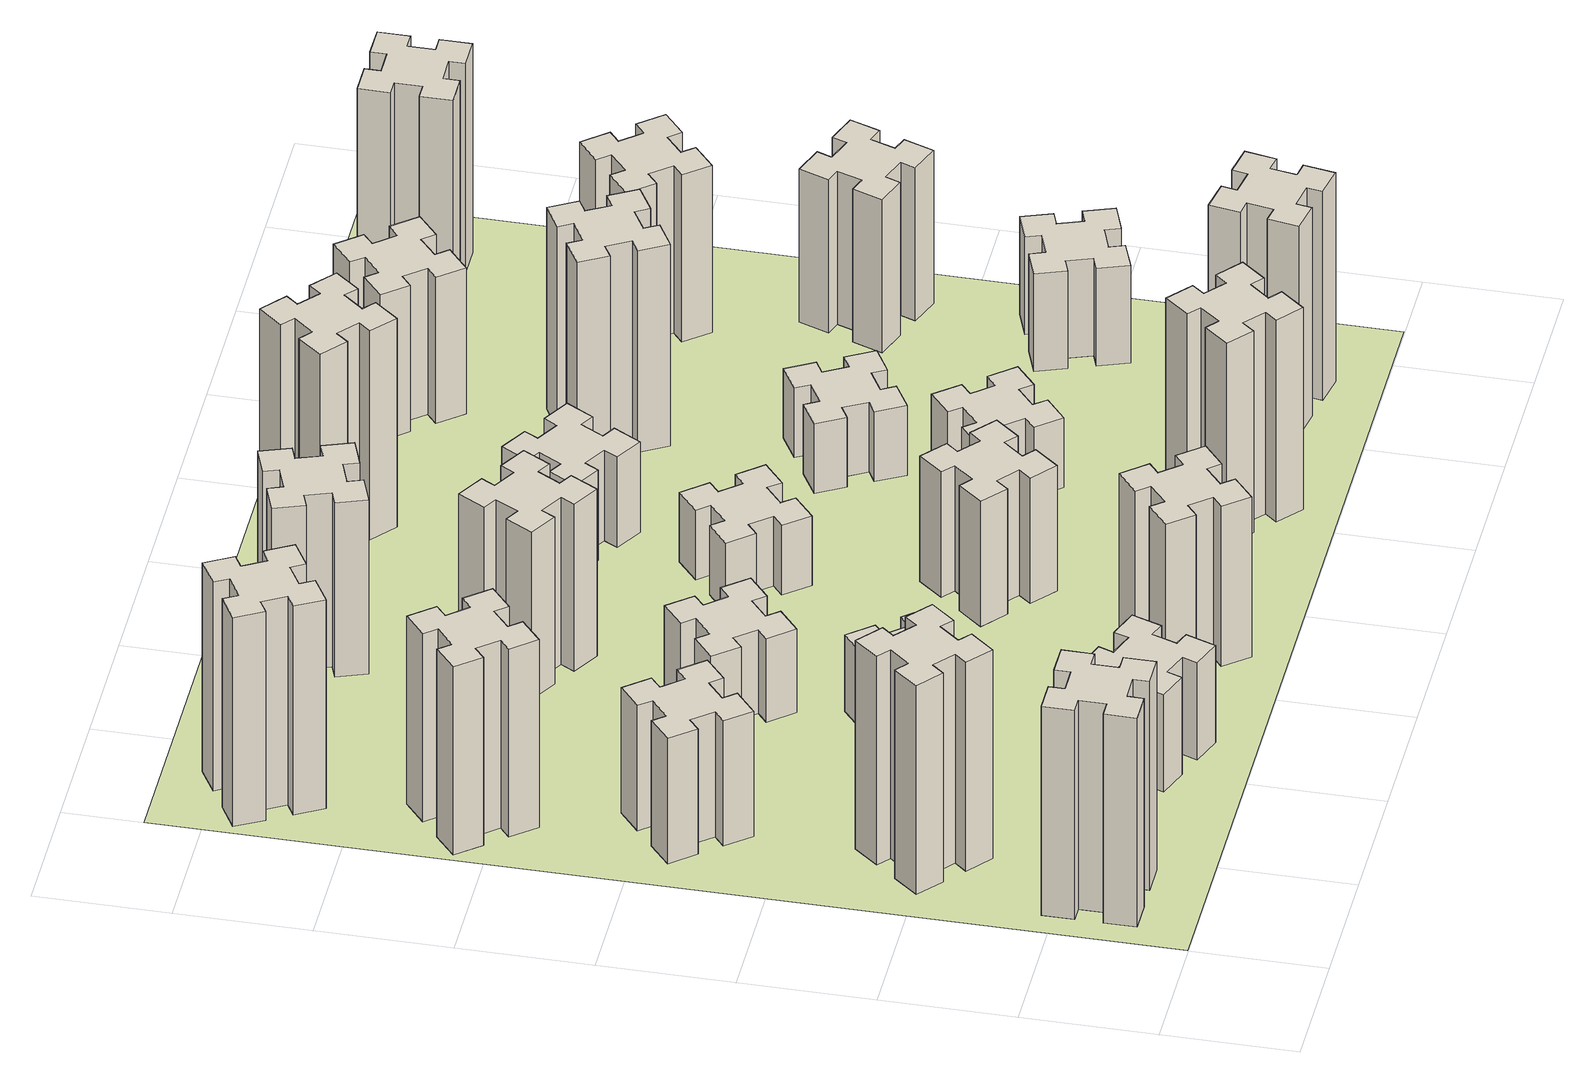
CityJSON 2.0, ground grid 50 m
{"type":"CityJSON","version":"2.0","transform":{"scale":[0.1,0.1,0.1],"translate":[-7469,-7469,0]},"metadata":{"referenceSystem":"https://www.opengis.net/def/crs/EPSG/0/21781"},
"CityObjects":{
"building1":{"type":"Building","attributes":{"class":"1000","function":"1000","usage":"1000","yearOfConstruction":2016,"roofType":"1000","measuredHeight":90,"storeysAboveGround":30,"storeysBelowGround":0},"geometry":[{"type":"Solid","lod":"1","boundaries":[[[[0,1,2,3,4,5,6,7,8,9,10,11,12,13,14,15,16,17,18,19]],[[17,16,20,21]],[[16,15,22,20]],[[15,14,23,22]],[[14,13,24,23]],[[13,12,25,24]],[[12,11,26,25]],[[11,10,27,26]],[[10,9,28,27]],[[9,8,29,28]],[[8,7,30,29]],[[7,6,31,30]],[[6,5,32,31]],[[5,4,33,32]],[[4,3,34,33]],[[3,2,35,34]],[[2,1,36,35]],[[1,0,37,36]],[[0,19,38,37]],[[19,18,39,38]],[[18,17,21,39]],[[24,25,26,27,28,29,30,31,32,33,34,35,36,37,38,39,21,20,22,23]]]]}]},
"building2":{"type":"Building","attributes":{"class":"1000","function":"1000","usage":"1000","yearOfConstruction":2016,"roofType":"1000","measuredHeight":90,"storeysAboveGround":30,"storeysBelowGround":0},"geometry":[{"type":"Solid","lod":"1","boundaries":[[[[40,41,42,43,44,45,46,47,48,49,50,51,52,53,54,55,56,57,58,59]],[[57,56,60,61]],[[56,55,62,60]],[[55,54,63,62]],[[54,53,64,63]],[[53,52,65,64]],[[52,51,66,65]],[[51,50,67,66]],[[50,49,68,67]],[[49,48,69,68]],[[48,47,70,69]],[[47,46,71,70]],[[46,45,72,71]],[[45,44,73,72]],[[44,43,74,73]],[[43,42,75,74]],[[42,41,76,75]],[[41,40,77,76]],[[40,59,78,77]],[[59,58,79,78]],[[58,57,61,79]],[[64,65,66,67,68,69,70,71,72,73,74,75,76,77,78,79,61,60,62,63]]]]}]},
"building3":{"type":"Building","attributes":{"class":"1000","function":"1000","usage":"1000","yearOfConstruction":2016,"roofType":"1000","measuredHeight":54,"storeysAboveGround":30,"storeysBelowGround":0},"geometry":[{"type":"Solid","lod":"1","boundaries":[[[[80,81,82,83,84,85,86,87,88,89,90,91,92,93,94,95,96,97,98,99]],[[97,96,100,101]],[[96,95,102,100]],[[95,94,103,102]],[[94,93,104,103]],[[93,92,105,104]],[[92,91,106,105]],[[91,90,107,106]],[[90,89,108,107]],[[89,88,109,108]],[[88,87,110,109]],[[87,86,111,110]],[[86,85,112,111]],[[85,84,113,112]],[[84,83,114,113]],[[83,82,115,114]],[[82,81,116,115]],[[81,80,117,116]],[[80,99,118,117]],[[99,98,119,118]],[[98,97,101,119]],[[104,105,106,107,108,109,110,111,112,113,114,115,116,117,118,119,101,100,102,103]]]]}]},
"building4":{"type":"Building","attributes":{"class":"1000","function":"1000","usage":"1000","yearOfConstruction":2016,"roofType":"1000","measuredHeight":81,"storeysAboveGround":30,"storeysBelowGround":0},"geometry":[{"type":"Solid","lod":"1","boundaries":[[[[120,121,122,123,124,125,126,127,128,129,130,131,132,133,134,135,136,137,138,139]],[[137,136,140,141]],[[136,135,142,140]],[[135,134,143,142]],[[134,133,144,143]],[[133,132,145,144]],[[132,131,146,145]],[[131,130,147,146]],[[130,129,148,147]],[[129,128,149,148]],[[128,127,150,149]],[[127,126,151,150]],[[126,125,152,151]],[[125,124,153,152]],[[124,123,154,153]],[[123,122,155,154]],[[122,121,156,155]],[[121,120,157,156]],[[120,139,158,157]],[[139,138,159,158]],[[138,137,141,159]],[[144,145,146,147,148,149,150,151,152,153,154,155,156,157,158,159,141,140,142,143]]]]}]},
"building5":{"type":"Building","attributes":{"class":"1000","function":"1000","usage":"1000","yearOfConstruction":2016,"roofType":"1000","measuredHeight":42,"storeysAboveGround":30,"storeysBelowGround":0},"geometry":[{"type":"Solid","lod":"1","boundaries":[[[[160,161,162,163,164,165,166,167,168,169,170,171,172,173,174,175,176,177,178,179]],[[177,176,180,181]],[[176,175,182,180]],[[175,174,183,182]],[[174,173,184,183]],[[173,172,185,184]],[[172,171,186,185]],[[171,170,187,186]],[[170,169,188,187]],[[169,168,189,188]],[[168,167,190,189]],[[167,166,191,190]],[[166,165,192,191]],[[165,164,193,192]],[[164,163,194,193]],[[163,162,195,194]],[[162,161,196,195]],[[161,160,197,196]],[[160,179,198,197]],[[179,178,199,198]],[[178,177,181,199]],[[184,185,186,187,188,189,190,191,192,193,194,195,196,197,198,199,181,180,182,183]]]]}]},
"building6":{"type":"Building","attributes":{"class":"1000","function":"1000","usage":"1000","yearOfConstruction":2016,"roofType":"1000","measuredHeight":90,"storeysAboveGround":30,"storeysBelowGround":0},"geometry":[{"type":"Solid","lod":"1","boundaries":[[[[200,201,202,203,204,205,206,207,208,209,210,211,212,213,214,215,216,217,218,219]],[[217,216,220,221]],[[216,215,222,220]],[[215,214,223,222]],[[214,213,224,223]],[[213,212,225,224]],[[212,211,226,225]],[[211,210,227,226]],[[210,209,228,227]],[[209,208,229,228]],[[208,207,230,229]],[[207,206,231,230]],[[206,205,232,231]],[[205,204,233,232]],[[204,203,234,233]],[[203,202,235,234]],[[202,201,236,235]],[[201,200,237,236]],[[200,219,238,237]],[[219,218,239,238]],[[218,217,221,239]],[[224,225,226,227,228,229,230,231,232,233,234,235,236,237,238,239,221,220,222,223]]]]}]},
"building7":{"type":"Building","attributes":{"class":"1000","function":"1000","usage":"1000","yearOfConstruction":2016,"roofType":"1000","measuredHeight":33,"storeysAboveGround":30,"storeysBelowGround":0},"geometry":[{"type":"Solid","lod":"1","boundaries":[[[[240,241,242,243,244,245,246,247,248,249,250,251,252,253,254,255,256,257,258,259]],[[257,256,260,261]],[[256,255,262,260]],[[255,254,263,262]],[[254,253,264,263]],[[253,252,265,264]],[[252,251,266,265]],[[251,250,267,266]],[[250,249,268,267]],[[249,248,269,268]],[[248,247,270,269]],[[247,246,271,270]],[[246,245,272,271]],[[245,244,273,272]],[[244,243,274,273]],[[243,242,275,274]],[[242,241,276,275]],[[241,240,277,276]],[[240,259,278,277]],[[259,258,279,278]],[[258,257,261,279]],[[264,265,266,267,268,269,270,271,272,273,274,275,276,277,278,279,261,260,262,263]]]]}]},
"building8":{"type":"Building","attributes":{"class":"1000","function":"1000","usage":"1000","yearOfConstruction":2016,"roofType":"1000","measuredHeight":36,"storeysAboveGround":30,"storeysBelowGround":0},"geometry":[{"type":"Solid","lod":"1","boundaries":[[[[280,281,282,283,284,285,286,287,288,289,290,291,292,293,294,295,296,297,298,299]],[[297,296,300,301]],[[296,295,302,300]],[[295,294,303,302]],[[294,293,304,303]],[[293,292,305,304]],[[292,291,306,305]],[[291,290,307,306]],[[290,289,308,307]],[[289,288,309,308]],[[288,287,310,309]],[[287,286,311,310]],[[286,285,312,311]],[[285,284,313,312]],[[284,283,314,313]],[[283,282,315,314]],[[282,281,316,315]],[[281,280,317,316]],[[280,299,318,317]],[[299,298,319,318]],[[298,297,301,319]],[[304,305,306,307,308,309,310,311,312,313,314,315,316,317,318,319,301,300,302,303]]]]}]},
"building9":{"type":"Building","attributes":{"class":"1000","function":"1000","usage":"1000","yearOfConstruction":2016,"roofType":"1000","measuredHeight":69,"storeysAboveGround":30,"storeysBelowGround":0},"geometry":[{"type":"Solid","lod":"1","boundaries":[[[[320,321,322,323,324,325,326,327,328,329,330,331,332,333,334,335,336,337,338,339]],[[337,336,340,341]],[[336,335,342,340]],[[335,334,343,342]],[[334,333,344,343]],[[333,332,345,344]],[[332,331,346,345]],[[331,330,347,346]],[[330,329,348,347]],[[329,328,349,348]],[[328,327,350,349]],[[327,326,351,350]],[[326,325,352,351]],[[325,324,353,352]],[[324,323,354,353]],[[323,322,355,354]],[[322,321,356,355]],[[321,320,357,356]],[[320,339,358,357]],[[339,338,359,358]],[[338,337,341,359]],[[344,345,346,347,348,349,350,351,352,353,354,355,356,357,358,359,341,340,342,343]]]]}]},
"building10":{"type":"Building","attributes":{"class":"1000","function":"1000","usage":"1000","yearOfConstruction":2016,"roofType":"1000","measuredHeight":72,"storeysAboveGround":30,"storeysBelowGround":0},"geometry":[{"type":"Solid","lod":"1","boundaries":[[[[360,361,362,363,364,365,366,367,368,369,370,371,372,373,374,375,376,377,378,379]],[[377,376,380,381]],[[376,375,382,380]],[[375,374,383,382]],[[374,373,384,383]],[[373,372,385,384]],[[372,371,386,385]],[[371,370,387,386]],[[370,369,388,387]],[[369,368,389,388]],[[368,367,390,389]],[[367,366,391,390]],[[366,365,392,391]],[[365,364,393,392]],[[364,363,394,393]],[[363,362,395,394]],[[362,361,396,395]],[[361,360,397,396]],[[360,379,398,397]],[[379,378,399,398]],[[378,377,381,399]],[[384,385,386,387,388,389,390,391,392,393,394,395,396,397,398,399,381,380,382,383]]]]}]},
"building11":{"type":"Building","attributes":{"class":"1000","function":"1000","usage":"1000","yearOfConstruction":2016,"roofType":"1000","measuredHeight":75,"storeysAboveGround":30,"storeysBelowGround":0},"geometry":[{"type":"Solid","lod":"1","boundaries":[[[[400,401,402,403,404,405,406,407,408,409,410,411,412,413,414,415,416,417,418,419]],[[417,416,420,421]],[[416,415,422,420]],[[415,414,423,422]],[[414,413,424,423]],[[413,412,425,424]],[[412,411,426,425]],[[411,410,427,426]],[[410,409,428,427]],[[409,408,429,428]],[[408,407,430,429]],[[407,406,431,430]],[[406,405,432,431]],[[405,404,433,432]],[[404,403,434,433]],[[403,402,435,434]],[[402,401,436,435]],[[401,400,437,436]],[[400,419,438,437]],[[419,418,439,438]],[[418,417,421,439]],[[424,425,426,427,428,429,430,431,432,433,434,435,436,437,438,439,421,420,422,423]]]]}]},
"building12":{"type":"Building","attributes":{"class":"1000","function":"1000","usage":"1000","yearOfConstruction":2016,"roofType":"1000","measuredHeight":54,"storeysAboveGround":30,"storeysBelowGround":0},"geometry":[{"type":"Solid","lod":"1","boundaries":[[[[440,441,442,443,444,445,446,447,448,449,450,451,452,453,454,455,456,457,458,459]],[[457,456,460,461]],[[456,455,462,460]],[[455,454,463,462]],[[454,453,464,463]],[[453,452,465,464]],[[452,451,466,465]],[[451,450,467,466]],[[450,449,468,467]],[[449,448,469,468]],[[448,447,470,469]],[[447,446,471,470]],[[446,445,472,471]],[[445,444,473,472]],[[444,443,474,473]],[[443,442,475,474]],[[442,441,476,475]],[[441,440,477,476]],[[440,459,478,477]],[[459,458,479,478]],[[458,457,461,479]],[[464,465,466,467,468,469,470,471,472,473,474,475,476,477,478,479,461,460,462,463]]]]}]},
"building13":{"type":"Building","attributes":{"class":"1000","function":"1000","usage":"1000","yearOfConstruction":2016,"roofType":"1000","measuredHeight":30,"storeysAboveGround":30,"storeysBelowGround":0},"geometry":[{"type":"Solid","lod":"1","boundaries":[[[[480,481,482,483,484,485,486,487,488,489,490,491,492,493,494,495,496,497,498,499]],[[497,496,500,501]],[[496,495,502,500]],[[495,494,503,502]],[[494,493,504,503]],[[493,492,505,504]],[[492,491,506,505]],[[491,490,507,506]],[[490,489,508,507]],[[489,488,509,508]],[[488,487,510,509]],[[487,486,511,510]],[[486,485,512,511]],[[485,484,513,512]],[[484,483,514,513]],[[483,482,515,514]],[[482,481,516,515]],[[481,480,517,516]],[[480,499,518,517]],[[499,498,519,518]],[[498,497,501,519]],[[504,505,506,507,508,509,510,511,512,513,514,515,516,517,518,519,501,500,502,503]]]]}]},
"building14":{"type":"Building","attributes":{"class":"1000","function":"1000","usage":"1000","yearOfConstruction":2016,"roofType":"1000","measuredHeight":87,"storeysAboveGround":30,"storeysBelowGround":0},"geometry":[{"type":"Solid","lod":"1","boundaries":[[[[520,521,522,523,524,525,526,527,528,529,530,531,532,533,534,535,536,537,538,539]],[[537,536,540,541]],[[536,535,542,540]],[[535,534,543,542]],[[534,533,544,543]],[[533,532,545,544]],[[532,531,546,545]],[[531,530,547,546]],[[530,529,548,547]],[[529,528,549,548]],[[528,527,550,549]],[[527,526,551,550]],[[526,525,552,551]],[[525,524,553,552]],[[524,523,554,553]],[[523,522,555,554]],[[522,521,556,555]],[[521,520,557,556]],[[520,539,558,557]],[[539,538,559,558]],[[538,537,541,559]],[[544,545,546,547,548,549,550,551,552,553,554,555,556,557,558,559,541,540,542,543]]]]}]},
"building15":{"type":"Building","attributes":{"class":"1000","function":"1000","usage":"1000","yearOfConstruction":2016,"roofType":"1000","measuredHeight":39,"storeysAboveGround":30,"storeysBelowGround":0},"geometry":[{"type":"Solid","lod":"1","boundaries":[[[[560,561,562,563,564,565,566,567,568,569,570,571,572,573,574,575,576,577,578,579]],[[577,576,580,581]],[[576,575,582,580]],[[575,574,583,582]],[[574,573,584,583]],[[573,572,585,584]],[[572,571,586,585]],[[571,570,587,586]],[[570,569,588,587]],[[569,568,589,588]],[[568,567,590,589]],[[567,566,591,590]],[[566,565,592,591]],[[565,564,593,592]],[[564,563,594,593]],[[563,562,595,594]],[[562,561,596,595]],[[561,560,597,596]],[[560,579,598,597]],[[579,578,599,598]],[[578,577,581,599]],[[584,585,586,587,588,589,590,591,592,593,594,595,596,597,598,599,581,580,582,583]]]]}]},
"building16":{"type":"Building","attributes":{"class":"1000","function":"1000","usage":"1000","yearOfConstruction":2016,"roofType":"1000","measuredHeight":90,"storeysAboveGround":30,"storeysBelowGround":0},"geometry":[{"type":"Solid","lod":"1","boundaries":[[[[600,601,602,603,604,605,606,607,608,609,610,611,612,613,614,615,616,617,618,619]],[[617,616,620,621]],[[616,615,622,620]],[[615,614,623,622]],[[614,613,624,623]],[[613,612,625,624]],[[612,611,626,625]],[[611,610,627,626]],[[610,609,628,627]],[[609,608,629,628]],[[608,607,630,629]],[[607,606,631,630]],[[606,605,632,631]],[[605,604,633,632]],[[604,603,634,633]],[[603,602,635,634]],[[602,601,636,635]],[[601,600,637,636]],[[600,619,638,637]],[[619,618,639,638]],[[618,617,621,639]],[[624,625,626,627,628,629,630,631,632,633,634,635,636,637,638,639,621,620,622,623]]]]}]},
"building17":{"type":"Building","attributes":{"class":"1000","function":"1000","usage":"1000","yearOfConstruction":2016,"roofType":"1000","measuredHeight":30,"storeysAboveGround":30,"storeysBelowGround":0},"geometry":[{"type":"Solid","lod":"1","boundaries":[[[[640,641,642,643,644,645,646,647,648,649,650,651,652,653,654,655,656,657,658,659]],[[657,656,660,661]],[[656,655,662,660]],[[655,654,663,662]],[[654,653,664,663]],[[653,652,665,664]],[[652,651,666,665]],[[651,650,667,666]],[[650,649,668,667]],[[649,648,669,668]],[[648,647,670,669]],[[647,646,671,670]],[[646,645,672,671]],[[645,644,673,672]],[[644,643,674,673]],[[643,642,675,674]],[[642,641,676,675]],[[641,640,677,676]],[[640,659,678,677]],[[659,658,679,678]],[[658,657,661,679]],[[664,665,666,667,668,669,670,671,672,673,674,675,676,677,678,679,661,660,662,663]]]]}]},
"building18":{"type":"Building","attributes":{"class":"1000","function":"1000","usage":"1000","yearOfConstruction":2016,"roofType":"1000","measuredHeight":30,"storeysAboveGround":30,"storeysBelowGround":0},"geometry":[{"type":"Solid","lod":"1","boundaries":[[[[680,681,682,683,684,685,686,687,688,689,690,691,692,693,694,695,696,697,698,699]],[[697,696,700,701]],[[696,695,702,700]],[[695,694,703,702]],[[694,693,704,703]],[[693,692,705,704]],[[692,691,706,705]],[[691,690,707,706]],[[690,689,708,707]],[[689,688,709,708]],[[688,687,710,709]],[[687,686,711,710]],[[686,685,712,711]],[[685,684,713,712]],[[684,683,714,713]],[[683,682,715,714]],[[682,681,716,715]],[[681,680,717,716]],[[680,699,718,717]],[[699,698,719,718]],[[698,697,701,719]],[[704,705,706,707,708,709,710,711,712,713,714,715,716,717,718,719,701,700,702,703]]]]}]},
"building19":{"type":"Building","attributes":{"class":"1000","function":"1000","usage":"1000","yearOfConstruction":2016,"roofType":"1000","measuredHeight":90,"storeysAboveGround":30,"storeysBelowGround":0},"geometry":[{"type":"Solid","lod":"1","boundaries":[[[[720,721,722,723,724,725,726,727,728,729,730,731,732,733,734,735,736,737,738,739]],[[737,736,740,741]],[[736,735,742,740]],[[735,734,743,742]],[[734,733,744,743]],[[733,732,745,744]],[[732,731,746,745]],[[731,730,747,746]],[[730,729,748,747]],[[729,728,749,748]],[[728,727,750,749]],[[727,726,751,750]],[[726,725,752,751]],[[725,724,753,752]],[[724,723,754,753]],[[723,722,755,754]],[[722,721,756,755]],[[721,720,757,756]],[[720,739,758,757]],[[739,738,759,758]],[[738,737,741,759]],[[744,745,746,747,748,749,750,751,752,753,754,755,756,757,758,759,741,740,742,743]]]]}]},
"building20":{"type":"Building","attributes":{"class":"1000","function":"1000","usage":"1000","yearOfConstruction":2016,"roofType":"1000","measuredHeight":87,"storeysAboveGround":30,"storeysBelowGround":0},"geometry":[{"type":"Solid","lod":"1","boundaries":[[[[760,761,762,763,764,765,766,767,768,769,770,771,772,773,774,775,776,777,778,779]],[[777,776,780,781]],[[776,775,782,780]],[[775,774,783,782]],[[774,773,784,783]],[[773,772,785,784]],[[772,771,786,785]],[[771,770,787,786]],[[770,769,788,787]],[[769,768,789,788]],[[768,767,790,789]],[[767,766,791,790]],[[766,765,792,791]],[[765,764,793,792]],[[764,763,794,793]],[[763,762,795,794]],[[762,761,796,795]],[[761,760,797,796]],[[760,779,798,797]],[[779,778,799,798]],[[778,777,781,799]],[[784,785,786,787,788,789,790,791,792,793,794,795,796,797,798,799,781,780,782,783]]]]}]},
"building21":{"type":"Building","attributes":{"class":"1000","function":"1000","usage":"1000","yearOfConstruction":2016,"roofType":"1000","measuredHeight":63,"storeysAboveGround":30,"storeysBelowGround":0},"geometry":[{"type":"Solid","lod":"1","boundaries":[[[[800,801,802,803,804,805,806,807,808,809,810,811,812,813,814,815,816,817,818,819]],[[817,816,820,821]],[[816,815,822,820]],[[815,814,823,822]],[[814,813,824,823]],[[813,812,825,824]],[[812,811,826,825]],[[811,810,827,826]],[[810,809,828,827]],[[809,808,829,828]],[[808,807,830,829]],[[807,806,831,830]],[[806,805,832,831]],[[805,804,833,832]],[[804,803,834,833]],[[803,802,835,834]],[[802,801,836,835]],[[801,800,837,836]],[[800,819,838,837]],[[819,818,839,838]],[[818,817,821,839]],[[824,825,826,827,828,829,830,831,832,833,834,835,836,837,838,839,821,820,822,823]]]]}]},
"building22":{"type":"Building","attributes":{"class":"1000","function":"1000","usage":"1000","yearOfConstruction":2016,"roofType":"1000","measuredHeight":42,"storeysAboveGround":30,"storeysBelowGround":0},"geometry":[{"type":"Solid","lod":"1","boundaries":[[[[840,841,842,843,844,845,846,847,848,849,850,851,852,853,854,855,856,857,858,859]],[[857,856,860,861]],[[856,855,862,860]],[[855,854,863,862]],[[854,853,864,863]],[[853,852,865,864]],[[852,851,866,865]],[[851,850,867,866]],[[850,849,868,867]],[[849,848,869,868]],[[848,847,870,869]],[[847,846,871,870]],[[846,845,872,871]],[[845,844,873,872]],[[844,843,874,873]],[[843,842,875,874]],[[842,841,876,875]],[[841,840,877,876]],[[840,859,878,877]],[[859,858,879,878]],[[858,857,861,879]],[[864,865,866,867,868,869,870,871,872,873,874,875,876,877,878,879,861,860,862,863]]]]}]},
"building23":{"type":"Building","attributes":{"class":"1000","function":"1000","usage":"1000","yearOfConstruction":2016,"roofType":"1000","measuredHeight":66,"storeysAboveGround":30,"storeysBelowGround":0},"geometry":[{"type":"Solid","lod":"1","boundaries":[[[[880,881,882,883,884,885,886,887,888,889,890,891,892,893,894,895,896,897,898,899]],[[897,896,900,901]],[[896,895,902,900]],[[895,894,903,902]],[[894,893,904,903]],[[893,892,905,904]],[[892,891,906,905]],[[891,890,907,906]],[[890,889,908,907]],[[889,888,909,908]],[[888,887,910,909]],[[887,886,911,910]],[[886,885,912,911]],[[885,884,913,912]],[[884,883,914,913]],[[883,882,915,914]],[[882,881,916,915]],[[881,880,917,916]],[[880,899,918,917]],[[899,898,919,918]],[[898,897,901,919]],[[904,905,906,907,908,909,910,911,912,913,914,915,916,917,918,919,901,900,902,903]]]]}]},
"building24":{"type":"Building","attributes":{"class":"1000","function":"1000","usage":"1000","yearOfConstruction":2016,"roofType":"1000","measuredHeight":72,"storeysAboveGround":30,"storeysBelowGround":0},"geometry":[{"type":"Solid","lod":"1","boundaries":[[[[920,921,922,923,924,925,926,927,928,929,930,931,932,933,934,935,936,937,938,939]],[[937,936,940,941]],[[936,935,942,940]],[[935,934,943,942]],[[934,933,944,943]],[[933,932,945,944]],[[932,931,946,945]],[[931,930,947,946]],[[930,929,948,947]],[[929,928,949,948]],[[928,927,950,949]],[[927,926,951,950]],[[926,925,952,951]],[[925,924,953,952]],[[924,923,954,953]],[[923,922,955,954]],[[922,921,956,955]],[[921,920,957,956]],[[920,939,958,957]],[[939,938,959,958]],[[938,937,941,959]],[[944,945,946,947,948,949,950,951,952,953,954,955,956,957,958,959,941,940,942,943]]]]}]},
"building25":{"type":"Building","attributes":{"class":"1000","function":"1000","usage":"1000","yearOfConstruction":2016,"roofType":"1000","measuredHeight":90,"storeysAboveGround":30,"storeysBelowGround":0},"geometry":[{"type":"Solid","lod":"1","boundaries":[[[[960,961,962,963,964,965,966,967,968,969,970,971,972,973,974,975,976,977,978,979]],[[977,976,980,981]],[[976,975,982,980]],[[975,974,983,982]],[[974,973,984,983]],[[973,972,985,984]],[[972,971,986,985]],[[971,970,987,986]],[[970,969,988,987]],[[969,968,989,988]],[[968,967,990,989]],[[967,966,991,990]],[[966,965,992,991]],[[965,964,993,992]],[[964,963,994,993]],[[963,962,995,994]],[[962,961,996,995]],[[961,960,997,996]],[[960,979,998,997]],[[979,978,999,998]],[[978,977,981,999]],[[984,985,986,987,988,989,990,991,992,993,994,995,996,997,998,999,981,980,982,983]]]]}]},
"landuse1":{"type":"LandUse","attributes":{"name":"plot1","function":"1010"},"geometry":[{"type":"MultiSurface","lod":"1","boundaries":[[[1000,1001,1002,1003]]]}]}
},
"vertices":[
[165,425,0],[165,325,0],[105,325,0],[105,205,0],[225,205,0],[225,265,0],[325,265,0],[325,205,0],[445,205,0],[445,325,0],[385,325,0],[385,425,0],[445,425,0],[445,545,0],[325,545,0],[325,485,0],[225,485,0],[225,545,0],[105,545,0],[105,425,0],[225,485,900],[225,545,900],[325,485,900],[325,545,900],[445,545,900],[445,425,900],[385,425,900],[385,325,900],[445,325,900],[445,205,900],[325,205,900],[325,265,900],[225,265,900],[225,205,900],[105,205,900],[105,325,900],[165,325,900],[165,425,900],[105,425,900],[105,545,900],
[484,1067,0],[408,1132,0],[446,1178,0],[354,1255,0],[277,1163,0],[323,1124,0],[259,1048,0],[213,1086,0],[136,994,0],[228,917,0],[266,963,0],[343,899,0],[304,853,0],[396,776,0],[473,868,0],[427,906,0],[492,983,0],[538,944,0],[615,1036,0],[523,1113,0],[492,983,900],[538,944,900],[427,906,900],[473,868,900],[396,776,900],[304,853,900],[343,899,900],[266,963,900],[228,917,900],[136,994,900],[213,1086,900],[259,1048,900],[323,1124,900],[277,1163,900],[354,1255,900],[446,1178,900],[408,1132,900],[484,1067,900],[523,1113,900],[615,1036,900],
[492,1888,0],[427,1964,0],[473,2003,0],[396,2095,0],[304,2018,0],[343,1972,0],[266,1907,0],[228,1953,0],[136,1876,0],[213,1784,0],[259,1823,0],[323,1746,0],[277,1708,0],[354,1616,0],[446,1693,0],[408,1739,0],[484,1803,0],[523,1757,0],[615,1834,0],[538,1926,0],[484,1803,540],[523,1757,540],[408,1739,540],[446,1693,540],[354,1616,540],[277,1708,540],[323,1746,540],[259,1823,540],[213,1784,540],[136,1876,540],[228,1953,540],[266,1907,540],[343,1972,540],[304,2018,540],[396,2095,540],[473,2003,540],[427,1964,540],[492,1888,540],[538,1926,540],[615,1834,540],
[243,2712,0],[166,2647,0],[128,2693,0],[36,2616,0],[113,2524,0],[159,2563,0],[223,2486,0],[177,2448,0],[254,2356,0],[346,2433,0],[308,2479,0],[384,2543,0],[423,2497,0],[515,2574,0],[438,2666,0],[392,2628,0],[327,2704,0],[373,2743,0],[296,2835,0],[204,2758,0],[327,2704,810],[373,2743,810],[392,2628,810],[438,2666,810],[515,2574,810],[423,2497,810],[384,2543,810],[308,2479,810],[346,2433,810],[254,2356,810],[177,2448,810],[223,2486,810],[159,2563,810],[113,2524,810],[36,2616,810],[128,2693,810],[166,2647,810],[243,2712,810],[204,2758,810],[296,2835,810],
[1029,460,0],[995,366,0],[939,387,0],[897,274,0],[1010,233,0],[1031,289,0],[1125,255,0],[1104,199,0],[1217,157,0],[1258,270,0],[1202,291,0],[1236,385,0],[1292,364,0],[1333,477,0],[1220,518,0],[1200,462,0],[1106,496,0],[1127,552,0],[1014,593,0],[973,480,0],[1106,496,420],[1127,552,420],[1200,462,420],[1220,518,420],[1333,477,420],[1292,364,420],[1236,385,420],[1202,291,420],[1258,270,420],[1217,157,420],[1104,199,420],[1125,255,420],[1031,289,420],[1010,233,420],[897,274,420],[939,387,420],[995,366,420],[1029,460,420],[973,480,420],[1014,593,420],
[155,3324,0],[205,3237,0],[153,3207,0],[213,3103,0],[317,3163,0],[287,3215,0],[374,3265,0],[404,3213,0],[508,3273,0],[448,3377,0],[396,3347,0],[346,3434,0],[398,3464,0],[338,3568,0],[234,3508,0],[264,3456,0],[177,3406,0],[147,3458,0],[43,3398,0],[103,3294,0],[177,3406,900],[147,3458,900],[264,3456,900],[234,3508,900],[338,3568,900],[398,3464,900],[346,3434,900],[396,3347,900],[448,3377,900],[508,3273,900],[404,3213,900],[374,3265,900],[287,3215,900],[317,3163,900],[213,3103,900],[153,3207,900],[205,3237,900],[155,3324,900],[103,3294,900],[43,3398,900],
[1083,1332,0],[1006,1267,0],[968,1313,0],[876,1236,0],[953,1144,0],[999,1183,0],[1063,1106,0],[1017,1068,0],[1094,976,0],[1186,1053,0],[1148,1099,0],[1224,1163,0],[1263,1117,0],[1355,1194,0],[1278,1286,0],[1232,1248,0],[1167,1324,0],[1213,1363,0],[1136,1455,0],[1044,1378,0],[1167,1324,330],[1213,1363,330],[1232,1248,330],[1278,1286,330],[1355,1194,330],[1263,1117,330],[1224,1163,330],[1148,1099,330],[1186,1053,330],[1094,976,330],[1017,1068,330],[1063,1106,330],[999,1183,330],[953,1144,330],[876,1236,330],[968,1313,330],[1006,1267,330],[1083,1332,330],[1044,1378,330],[1136,1455,330],
[1083,1972,0],[1006,1907,0],[968,1953,0],[876,1876,0],[953,1784,0],[999,1823,0],[1063,1746,0],[1017,1708,0],[1094,1616,0],[1186,1693,0],[1148,1739,0],[1224,1803,0],[1263,1757,0],[1355,1834,0],[1278,1926,0],[1232,1888,0],[1167,1964,0],[1213,2003,0],[1136,2095,0],[1044,2018,0],[1167,1964,360],[1213,2003,360],[1232,1888,360],[1278,1926,360],[1355,1834,360],[1263,1757,360],[1224,1803,360],[1148,1739,360],[1186,1693,360],[1094,1616,360],[1017,1708,360],[1063,1746,360],[999,1823,360],[953,1784,360],[876,1876,360],[968,1953,360],[1006,1907,360],[1083,1972,360],[1044,2018,360],[1136,2095,360],
[1639,343,0],[1703,266,0],[1657,228,0],[1734,136,0],[1826,213,0],[1788,259,0],[1864,323,0],[1903,277,0],[1995,354,0],[1918,446,0],[1872,408,0],[1807,484,0],[1853,523,0],[1776,615,0],[1684,538,0],[1723,492,0],[1646,427,0],[1608,473,0],[1516,396,0],[1593,304,0],[1646,427,690],[1608,473,690],[1723,492,690],[1684,538,690],[1776,615,690],[1853,523,690],[1807,484,690],[1872,408,690],[1918,446,690],[1995,354,690],[1903,277,690],[1864,323,690],[1788,259,690],[1826,213,690],[1734,136,690],[1657,228,690],[1703,266,690],[1639,343,690],[1593,304,690],[1516,396,690],
[1314,2666,0],[1227,2716,0],[1257,2768,0],[1153,2828,0],[1093,2724,0],[1145,2694,0],[1095,2607,0],[1043,2637,0],[983,2533,0],[1087,2473,0],[1117,2525,0],[1204,2475,0],[1174,2423,0],[1278,2363,0],[1338,2467,0],[1286,2497,0],[1336,2584,0],[1388,2554,0],[1448,2658,0],[1344,2718,0],[1336,2584,720],[1388,2554,720],[1286,2497,720],[1338,2467,720],[1278,2363,720],[1174,2423,720],[1204,2475,720],[1117,2525,720],[1087,2473,720],[983,2533,720],[1043,2637,720],[1095,2607,720],[1145,2694,720],[1093,2724,720],[1153,2828,720],[1257,2768,720],[1227,2716,720],[1314,2666,720],[1344,2718,720],[1448,2658,720],
[1125,3456,0],[1031,3422,0],[1010,3478,0],[897,3437,0],[939,3324,0],[995,3345,0],[1029,3251,0],[973,3230,0],[1014,3117,0],[1127,3159,0],[1106,3215,0],[1200,3249,0],[1220,3193,0],[1333,3234,0],[1292,3347,0],[1236,3326,0],[1202,3420,0],[1258,3440,0],[1217,3553,0],[1104,3512,0],[1202,3420,750],[1258,3440,750],[1236,3326,750],[1292,3347,750],[1333,3234,750],[1220,3193,750],[1200,3249,750],[1106,3215,750],[1127,3159,750],[1014,3117,750],[973,3230,750],[1029,3251,750],[995,3345,750],[939,3324,750],[897,3437,750],[1010,3478,750],[1031,3422,750],[1125,3456,750],[1104,3512,750],[1217,3553,750],
[1846,1063,0],[1923,999,0],[1884,953,0],[1976,876,0],[2053,968,0],[2007,1006,0],[2072,1083,0],[2118,1044,0],[2195,1136,0],[2103,1213,0],[2064,1167,0],[1988,1232,0],[2026,1278,0],[1934,1355,0],[1857,1263,0],[1903,1224,0],[1839,1148,0],[1793,1186,0],[1716,1094,0],[1808,1017,0],[1839,1148,540],[1793,1186,540],[1903,1224,540],[1857,1263,540],[1934,1355,540],[2026,1278,540],[1988,1232,540],[2064,1167,540],[2103,1213,540],[2195,1136,540],[2118,1044,540],[2072,1083,540],[2007,1006,540],[2053,968,540],[1976,876,540],[1884,953,540],[1923,999,540],[1846,1063,540],[1808,1017,540],[1716,1094,540],
[1972,1988,0],[1907,2064,0],[1953,2103,0],[1876,2195,0],[1784,2118,0],[1823,2072,0],[1746,2007,0],[1708,2053,0],[1616,1976,0],[1693,1884,0],[1739,1923,0],[1803,1846,0],[1757,1808,0],[1834,1716,0],[1926,1793,0],[1888,1839,0],[1964,1903,0],[2003,1857,0],[2095,1934,0],[2018,2026,0],[1964,1903,300],[2003,1857,300],[1888,1839,300],[1926,1793,300],[1834,1716,300],[1757,1808,300],[1803,1846,300],[1739,1923,300],[1693,1884,300],[1616,1976,300],[1708,2053,300],[1746,2007,300],[1823,2072,300],[1784,2118,300],[1876,2195,300],[1953,2103,300],[1907,2064,300],[1972,1988,300],[2018,2026,300],[2095,1934,300],
[2486,323,0],[2563,259,0],[2524,213,0],[2616,136,0],[2693,228,0],[2647,266,0],[2712,343,0],[2758,304,0],[2835,396,0],[2743,473,0],[2704,427,0],[2628,492,0],[2666,538,0],[2574,615,0],[2497,523,0],[2543,484,0],[2479,408,0],[2433,446,0],[2356,354,0],[2448,277,0],[2479,408,870],[2433,446,870],[2543,484,870],[2497,523,870],[2574,615,870],[2666,538,870],[2628,492,870],[2704,427,870],[2743,473,870],[2835,396,870],[2758,304,870],[2712,343,870],[2647,266,870],[2693,228,870],[2616,136,870],[2524,213,870],[2563,259,870],[2486,323,870],[2448,277,870],[2356,354,870],
[2026,2497,0],[2076,2584,0],[2128,2554,0],[2188,2658,0],[2084,2718,0],[2054,2666,0],[1967,2716,0],[1997,2768,0],[1893,2828,0],[1833,2724,0],[1885,2694,0],[1835,2607,0],[1783,2637,0],[1723,2533,0],[1827,2473,0],[1857,2525,0],[1944,2475,0],[1914,2423,0],[2018,2363,0],[2078,2467,0],[1944,2475,390],[1914,2423,390],[1857,2525,390],[1827,2473,390],[1723,2533,390],[1783,2637,390],[1835,2607,390],[1885,2694,390],[1833,2724,390],[1893,2828,390],[1997,2768,390],[1967,2716,390],[2054,2666,390],[2084,2718,390],[2188,2658,390],[2128,2554,390],[2076,2584,390],[2026,2497,390],[2078,2467,390],[2018,2363,390],
[1746,3383,0],[1823,3319,0],[1784,3273,0],[1876,3196,0],[1953,3288,0],[1907,3326,0],[1972,3403,0],[2018,3364,0],[2095,3456,0],[2003,3533,0],[1964,3487,0],[1888,3552,0],[1926,3598,0],[1834,3675,0],[1757,3583,0],[1803,3544,0],[1739,3468,0],[1693,3506,0],[1616,3414,0],[1708,3337,0],[1739,3468,900],[1693,3506,900],[1803,3544,900],[1757,3583,900],[1834,3675,900],[1926,3598,900],[1888,3552,900],[1964,3487,900],[2003,3533,900],[2095,3456,900],[2018,3364,900],[1972,3403,900],[1907,3326,900],[1953,3288,900],[1876,3196,900],[1784,3273,900],[1823,3319,900],[1746,3383,900],[1708,3337,900],[1616,3414,900],
[2628,1099,0],[2704,1163,0],[2743,1117,0],[2835,1194,0],[2758,1286,0],[2712,1248,0],[2647,1324,0],[2693,1363,0],[2616,1455,0],[2524,1378,0],[2563,1332,0],[2486,1267,0],[2448,1313,0],[2356,1236,0],[2433,1144,0],[2479,1183,0],[2543,1106,0],[2497,1068,0],[2574,976,0],[2666,1053,0],[2543,1106,300],[2497,1068,300],[2479,1183,300],[2433,1144,300],[2356,1236,300],[2448,1313,300],[2486,1267,300],[2563,1332,300],[2524,1378,300],[2616,1455,300],[2693,1363,300],[2647,1324,300],[2712,1248,300],[2758,1286,300],[2835,1194,300],[2743,1117,300],[2704,1163,300],[2628,1099,300],[2666,1053,300],[2574,976,300],
[2475,1744,0],[2525,1657,0],[2473,1627,0],[2533,1523,0],[2637,1583,0],[2607,1635,0],[2694,1685,0],[2724,1633,0],[2828,1693,0],[2768,1797,0],[2716,1767,0],[2666,1854,0],[2718,1884,0],[2658,1988,0],[2554,1928,0],[2584,1876,0],[2497,1826,0],[2467,1878,0],[2363,1818,0],[2423,1714,0],[2497,1826,300],[2467,1878,300],[2584,1876,300],[2554,1928,300],[2658,1988,300],[2718,1884,300],[2666,1854,300],[2716,1767,300],[2768,1797,300],[2828,1693,300],[2724,1633,300],[2694,1685,300],[2607,1635,300],[2637,1583,300],[2533,1523,300],[2473,1627,300],[2525,1657,300],[2475,1744,300],[2423,1714,300],[2363,1818,300],
[3304,475,0],[3205,492,0],[3216,551,0],[3097,572,0],[3077,454,0],[3136,444,0],[3118,345,0],[3059,356,0],[3038,237,0],[3157,217,0],[3167,276,0],[3265,258,0],[3255,199,0],[3373,178,0],[3394,297,0],[3335,307,0],[3352,405,0],[3411,395,0],[3432,513,0],[3314,534,0],[3352,405,900],[3411,395,900],[3335,307,900],[3394,297,900],[3373,178,900],[3255,199,900],[3265,258,900],[3167,276,900],[3157,217,900],[3038,237,900],[3059,356,900],[3118,345,900],[3136,444,900],[3077,454,900],[3097,572,900],[3216,551,900],[3205,492,900],[3304,475,900],[3314,534,900],[3432,513,900],
[2475,2584,0],[2525,2497,0],[2473,2467,0],[2533,2363,0],[2637,2423,0],[2607,2475,0],[2694,2525,0],[2724,2473,0],[2828,2533,0],[2768,2637,0],[2716,2607,0],[2666,2694,0],[2718,2724,0],[2658,2828,0],[2554,2768,0],[2584,2716,0],[2497,2666,0],[2467,2718,0],[2363,2658,0],[2423,2554,0],[2497,2666,870],[2467,2718,870],[2584,2716,870],[2554,2768,870],[2658,2828,870],[2718,2724,870],[2666,2694,870],[2716,2607,870],[2768,2637,870],[2828,2533,870],[2724,2473,870],[2694,2525,870],[2607,2475,870],[2637,2423,870],[2533,2363,870],[2473,2467,870],[2525,2497,870],[2475,2584,870],[2423,2554,870],[2363,2658,870],
[2712,3368,0],[2647,3444,0],[2693,3483,0],[2616,3575,0],[2524,3498,0],[2563,3452,0],[2486,3387,0],[2448,3433,0],[2356,3356,0],[2433,3264,0],[2479,3303,0],[2543,3226,0],[2497,3188,0],[2574,3096,0],[2666,3173,0],[2628,3219,0],[2704,3283,0],[2743,3237,0],[2835,3314,0],[2758,3406,0],[2704,3283,630],[2743,3237,630],[2628,3219,630],[2666,3173,630],[2574,3096,630],[2497,3188,630],[2543,3226,630],[2479,3303,630],[2433,3264,630],[2356,3356,630],[2448,3433,630],[2486,3387,630],[2563,3452,630],[2524,3498,630],[2616,3575,630],[2693,3483,630],[2647,3444,630],[2712,3368,630],[2758,3406,630],[2835,3314,630],
[3426,995,0],[3520,1029,0],[3540,973,0],[3653,1014,0],[3612,1127,0],[3556,1106,0],[3522,1200,0],[3578,1220,0],[3537,1333,0],[3424,1292,0],[3445,1236,0],[3351,1202,0],[3330,1258,0],[3217,1217,0],[3259,1104,0],[3315,1125,0],[3349,1031,0],[3293,1010,0],[3334,897,0],[3447,939,0],[3349,1031,420],[3293,1010,420],[3315,1125,420],[3259,1104,420],[3217,1217,420],[3330,1258,420],[3351,1202,420],[3445,1236,420],[3424,1292,420],[3537,1333,420],[3578,1220,420],[3522,1200,420],[3556,1106,420],[3612,1127,420],[3653,1014,420],[3540,973,420],[3520,1029,420],[3426,995,420],[3447,939,420],[3334,897,420],
[3520,1942,0],[3426,1976,0],[3447,2032,0],[3334,2073,0],[3293,1960,0],[3349,1940,0],[3315,1846,0],[3259,1867,0],[3217,1754,0],[3330,1713,0],[3351,1769,0],[3445,1735,0],[3424,1679,0],[3537,1637,0],[3578,1750,0],[3522,1771,0],[3556,1865,0],[3612,1844,0],[3653,1957,0],[3540,1998,0],[3556,1865,660],[3612,1844,660],[3522,1771,660],[3578,1750,660],[3537,1637,660],[3424,1679,660],[3445,1735,660],[3351,1769,660],[3330,1713,660],[3217,1754,660],[3259,1867,660],[3315,1846,660],[3349,1940,660],[3293,1960,660],[3334,2073,660],[3447,2032,660],[3426,1976,660],[3520,1942,660],[3540,1998,660],[3653,1957,660],
[3119,2563,0],[3183,2486,0],[3137,2448,0],[3214,2356,0],[3306,2433,0],[3268,2479,0],[3344,2543,0],[3383,2497,0],[3475,2574,0],[3398,2666,0],[3352,2628,0],[3287,2704,0],[3333,2743,0],[3256,2835,0],[3164,2758,0],[3203,2712,0],[3126,2647,0],[3088,2693,0],[2996,2616,0],[3073,2524,0],[3126,2647,720],[3088,2693,720],[3203,2712,720],[3164,2758,720],[3256,2835,720],[3333,2743,720],[3287,2704,720],[3352,2628,720],[3398,2666,720],[3475,2574,720],[3383,2497,720],[3344,2543,720],[3268,2479,720],[3306,2433,720],[3214,2356,720],[3137,2448,720],[3183,2486,720],[3119,2563,720],[3073,2524,720],[2996,2616,720],
[3285,3325,0],[3385,3325,0],[3385,3265,0],[3505,3265,0],[3505,3385,0],[3445,3385,0],[3445,3485,0],[3505,3485,0],[3505,3605,0],[3385,3605,0],[3385,3545,0],[3285,3545,0],[3285,3605,0],[3165,3605,0],[3165,3485,0],[3225,3485,0],[3225,3385,0],[3165,3385,0],[3165,3265,0],[3285,3265,0],[3225,3385,900],[3165,3385,900],[3225,3485,900],[3165,3485,900],[3165,3605,900],[3285,3605,900],[3285,3545,900],[3385,3545,900],[3385,3605,900],[3505,3605,900],[3505,3485,900],[3445,3485,900],[3445,3385,900],[3505,3385,900],[3505,3265,900],[3385,3265,900],[3385,3325,900],[3285,3325,900],[3285,3265,900],[3165,3265,900],
[5,3705,0],[3705,3705,0],[3705,5,0],[5,5,0]
]}
